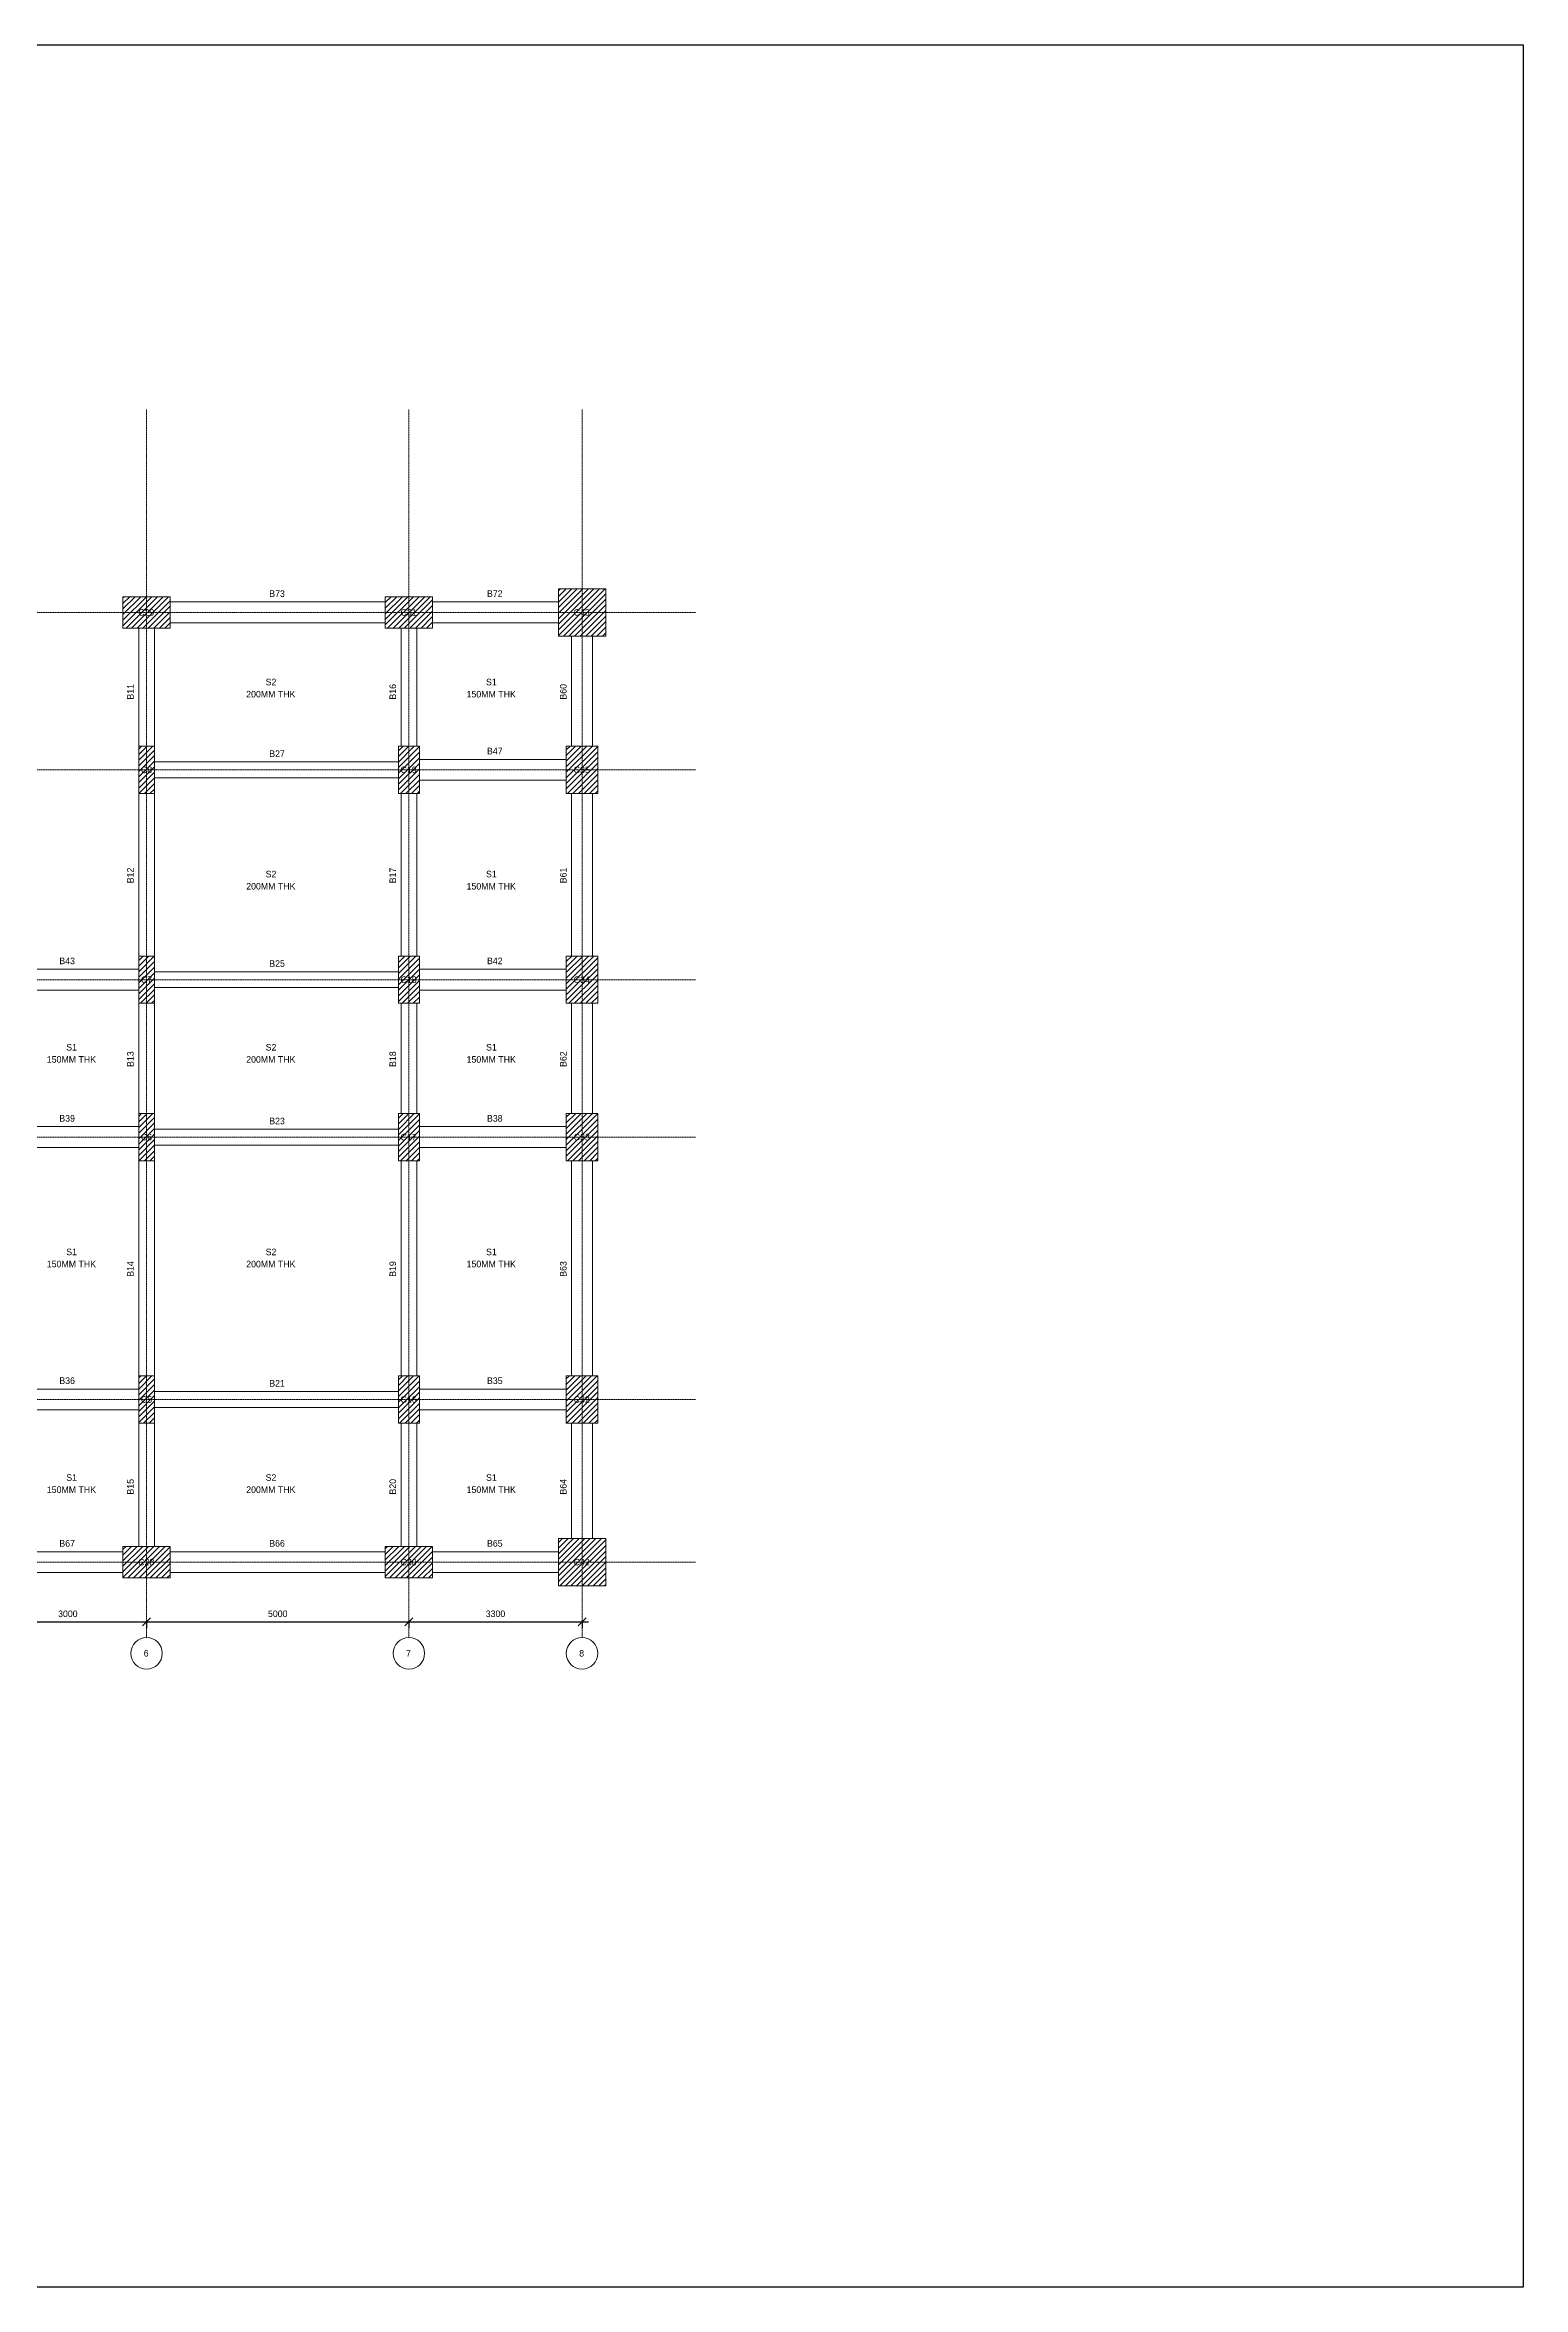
# Model space of a CAD drawing. Header units: millimetres. Extents: x -63539 to 256175, y -13917 to 28816.
# Drawn here: x 159015 to 187188, y -13917 to 28816 of the extents above; entities that cross this region are included whole.
import ezdxf

# ---------------------------------------------------------------- set-up
doc = ezdxf.new("R2010")
doc.units = ezdxf.units.MM
doc.header["$PDMODE"] = 35
doc.linetypes.add('Grid Line', pattern=[22.225, 12.7, -3.175, 3.175, -3.175])
for name, color, linetype, lineweight in [('A-ANNO-DIMS', 211, 'Continuous', 9), ('A-FLOR-IDEN', 11, 'Continuous', 9), ('Boundary', 40, 'Continuous', 30), ('S-BEAM', 12, 'Continuous', 18), ('S-BEAM-IDEN', 2, 'Continuous', 9), ('S-COLS', 52, 'Continuous', 18), ('S-COLS-IDEN', 171, 'Continuous', 9), ('S-GRID', 9, 'Continuous', 9), ('S-GRID-IDEN', 9, 'Continuous', 9)]:
    doc.layers.add(name, color=color, linetype=linetype, lineweight=lineweight)
doc.styles.add('JetBrains Mono', font='JetBrainsMono-VariableFont_wght.ttf', dxfattribs={"height": 125})
doc.dimstyles.new('Diagonal_-_2_5mm_JetBrains_Mono', dxfattribs={"dimscale": 304.8, "dimtxt": 176.918969, "dimasz": 0.492126, "dimexe": 0.393701, "dimexo": 0.246063, "dimgap": 0.287073, "dimtad": 1, "dimdec": 0, "dimzin": 0, "dimdsep": 46, "dimtxsty": 'JetBrains Mono', "dimblk1": 'OBLIQUE', "dimblk2": 'OBLIQUE', "dimsah": 1, "dimcen": 0.09, "dimdle": 0.393701, "dimazin": 0, "dimtfac": 1, "dimtdec": 4, "dimtix": 1, "dimtmove": 0, "dimatfit": 3, "dimfxl": 1, "dimtvp": 1, "dimtfill": 1, "dimtolj": 1, "dimtzin": 0, "dimarcsym": 2})
pattern_1 = [(45, (140952.93, 0), (-53.03301, 53.03301), [])]

# ---------------------------------------------------------------- blocks, each defined once
blk = doc.blocks.new('Grid - M_Grid Head - Circle-24584-01 1st Floor Lvl_')
at = {"layer": 'S-GRID-IDEN'}
blk.add_circle((0, 0), 6, dxfattribs=at)
blk = doc.blocks.new('_Oblique')
at = {"color": 0, "linetype": 'ByBlock', "lineweight": -2}
blk.add_line((-0.5, -0.5), (0.5, 0.5), dxfattribs=at)
blk = doc.blocks.new('*D24')
at = {"layer": 'A-ANNO-DIMS', "color": 0, "lineweight": -2, "transparency": 16777216}
for p, q in [((157833, -1237), (161073, -1237)), ((157953, -1206), (157953, -1357)), ((160953, -1206), (160953, -1357))]:
    blk.add_line(p, q, dxfattribs=at)
at = {"layer": 'Defpoints', "color": 0, "transparency": 16777216}
for p in [(157953, -1131), (160953, -1131), (160953, -1237)]:
    blk.add_point(p, dxfattribs=at)
at = {"layer": 'A-ANNO-DIMS', "color": 0, "lineweight": -2, "transparency": 16777216, "xscale": 150, "yscale": 150, "zscale": 150, "rotation": 180}
blk.add_blockref('_Oblique', (157953, -1237), dxfattribs=at)
at = {"layer": 'A-ANNO-DIMS', "color": 0, "lineweight": -2, "transparency": 16777216, "xscale": 150, "yscale": 150, "zscale": 150}
blk.add_blockref('_Oblique', (160953, -1237), dxfattribs=at)
at = {"layer": 'A-ANNO-DIMS', "color": 0, "transparency": 16777216, "insert": (159453, -1085), "char_height": 125, "width": 496.29, "attachment_point": 5, "style": 'JetBrains Mono', "bg_fill": 3, "box_fill_scale": 1.1, "bg_fill_color": 9, "bg_fill_true_color": 13158600, "bg_fill_transparency": 0}
blk.add_mtext('\\A1;3000', dxfattribs=at)
blk = doc.blocks.new('*D25')
at = {"layer": 'A-ANNO-DIMS', "color": 0, "lineweight": -2, "transparency": 16777216}
for p, q in [((160833, -1237), (166073, -1237)), ((160953, -1206), (160953, -1357)), ((165953, -1206), (165953, -1357))]:
    blk.add_line(p, q, dxfattribs=at)
at = {"layer": 'Defpoints', "color": 0, "transparency": 16777216}
for p in [(160953, -1131), (165953, -1131), (165953, -1237)]:
    blk.add_point(p, dxfattribs=at)
at = {"layer": 'A-ANNO-DIMS', "color": 0, "lineweight": -2, "transparency": 16777216, "xscale": 150, "yscale": 150, "zscale": 150, "rotation": 180}
blk.add_blockref('_Oblique', (160953, -1237), dxfattribs=at)
at = {"layer": 'A-ANNO-DIMS', "color": 0, "lineweight": -2, "transparency": 16777216, "xscale": 150, "yscale": 150, "zscale": 150}
blk.add_blockref('_Oblique', (165953, -1237), dxfattribs=at)
at = {"layer": 'A-ANNO-DIMS', "color": 0, "transparency": 16777216, "insert": (163453, -1085), "char_height": 125, "width": 496.29, "attachment_point": 5, "style": 'JetBrains Mono', "bg_fill": 3, "box_fill_scale": 1.1, "bg_fill_color": 9, "bg_fill_true_color": 13158600, "bg_fill_transparency": 0}
blk.add_mtext('\\A1;5000', dxfattribs=at)
blk = doc.blocks.new('*D26')
at = {"layer": 'A-ANNO-DIMS', "color": 0, "lineweight": -2, "transparency": 16777216}
for p, q in [((165833, -1237), (169373, -1237)), ((165953, -1206), (165953, -1357)), ((169253, -1206), (169253, -1357))]:
    blk.add_line(p, q, dxfattribs=at)
at = {"layer": 'Defpoints', "color": 0, "transparency": 16777216}
for p in [(165953, -1131), (169253, -1131), (169253, -1237)]:
    blk.add_point(p, dxfattribs=at)
at = {"layer": 'A-ANNO-DIMS', "color": 0, "lineweight": -2, "transparency": 16777216, "xscale": 150, "yscale": 150, "zscale": 150, "rotation": 180}
blk.add_blockref('_Oblique', (165953, -1237), dxfattribs=at)
at = {"layer": 'A-ANNO-DIMS', "color": 0, "lineweight": -2, "transparency": 16777216, "xscale": 150, "yscale": 150, "zscale": 150}
blk.add_blockref('_Oblique', (169253, -1237), dxfattribs=at)
at = {"layer": 'A-ANNO-DIMS', "color": 0, "transparency": 16777216, "insert": (167603, -1085), "char_height": 125, "width": 496.29, "attachment_point": 5, "style": 'JetBrains Mono', "bg_fill": 3, "box_fill_scale": 1.1, "bg_fill_color": 9, "bg_fill_true_color": 13158600, "bg_fill_transparency": 0}
blk.add_mtext('\\A1;3300', dxfattribs=at)

msp = doc.modelspace()

# ---------------------------------------------------------------- hatches: boundary and pattern name
at = {"layer": 'S-COLS'}
h = msp.add_hatch(dxfattribs=at)
h.set_pattern_fill('FP_1', color=8, style=0, pattern_type=2)
h.set_pattern_definition(pattern_1)
h.paths.add_polyline_path([(169702.9, 17550), (169702.9, 18450), (168802.9, 18450), (168802.9, 17550)])
h = msp.add_hatch(dxfattribs=at)
h.set_pattern_fill('FP_1', color=8, style=0, pattern_type=2)
h.set_pattern_definition(pattern_1)
h.paths.add_polyline_path([(161402.9, 17700), (161402.9, 18300), (160502.9, 18300), (160502.9, 17700)])
h = msp.add_hatch(dxfattribs=at)
h.set_pattern_fill('FP_1', color=8, style=0, pattern_type=2)
h.set_pattern_definition(pattern_1)
h.paths.add_polyline_path([(166402.9, 17700), (166402.9, 18300), (165502.9, 18300), (165502.9, 17700)])
h = msp.add_hatch(dxfattribs=at)
h.set_pattern_fill('FP_1', color=8, style=0, pattern_type=2)
h.set_pattern_definition(pattern_1)
h.paths.add_polyline_path([(161102.9, 14550), (161102.9, 15450), (160802.9, 15450), (160802.9, 14550)])
h = msp.add_hatch(dxfattribs=at)
h.set_pattern_fill('FP_1', color=8, style=0, pattern_type=2)
h.set_pattern_definition(pattern_1)
h.paths.add_polyline_path([(166152.9, 14550), (166152.9, 15450), (165752.9, 15450), (165752.9, 14550)])
h = msp.add_hatch(dxfattribs=at)
h.set_pattern_fill('FP_1', color=8, style=0, pattern_type=2)
h.set_pattern_definition(pattern_1)
h.paths.add_polyline_path([(169552.9, 14550), (169552.9, 15450), (168952.9, 15450), (168952.9, 14550)])
h = msp.add_hatch(dxfattribs=at)
h.set_pattern_fill('FP_1', color=8, style=0, pattern_type=2)
h.set_pattern_definition(pattern_1)
h.paths.add_polyline_path([(161102.9, 10550), (161102.9, 11450), (160802.9, 11450), (160802.9, 10550)])
h = msp.add_hatch(dxfattribs=at)
h.set_pattern_fill('FP_1', color=8, style=0, pattern_type=2)
h.set_pattern_definition(pattern_1)
h.paths.add_polyline_path([(166152.9, 10550), (166152.9, 11450), (165752.9, 11450), (165752.9, 10550)])
h = msp.add_hatch(dxfattribs=at)
h.set_pattern_fill('FP_1', color=8, style=0, pattern_type=2)
h.set_pattern_definition(pattern_1)
h.paths.add_polyline_path([(169552.9, 10550), (169552.9, 11450), (168952.9, 11450), (168952.9, 10550)])
h = msp.add_hatch(dxfattribs=at)
h.set_pattern_fill('FP_1', color=8, style=0, pattern_type=2)
h.set_pattern_definition(pattern_1)
h.paths.add_polyline_path([(161102.9, 7550), (161102.9, 8450), (160802.9, 8450), (160802.9, 7550)])
h = msp.add_hatch(dxfattribs=at)
h.set_pattern_fill('FP_1', color=8, style=0, pattern_type=2)
h.set_pattern_definition(pattern_1)
h.paths.add_polyline_path([(166152.9, 7550), (166152.9, 8450), (165752.9, 8450), (165752.9, 7550)])
h = msp.add_hatch(dxfattribs=at)
h.set_pattern_fill('FP_1', color=8, style=0, pattern_type=2)
h.set_pattern_definition(pattern_1)
h.paths.add_polyline_path([(169552.9, 7550), (169552.9, 8450), (168952.9, 8450), (168952.9, 7550)])
h = msp.add_hatch(dxfattribs=at)
h.set_pattern_fill('FP_1', color=8, style=0, pattern_type=2)
h.set_pattern_definition(pattern_1)
h.paths.add_polyline_path([(161102.9, 2550), (161102.9, 3450), (160802.9, 3450), (160802.9, 2550)])
h = msp.add_hatch(dxfattribs=at)
h.set_pattern_fill('FP_1', color=8, style=0, pattern_type=2)
h.set_pattern_definition(pattern_1)
h.paths.add_polyline_path([(166152.9, 2550), (166152.9, 3450), (165752.9, 3450), (165752.9, 2550)])
h = msp.add_hatch(dxfattribs=at)
h.set_pattern_fill('FP_1', color=8, style=0, pattern_type=2)
h.set_pattern_definition(pattern_1)
h.paths.add_polyline_path([(169552.9, 2550), (169552.9, 3450), (168952.9, 3450), (168952.9, 2550)])
h = msp.add_hatch(dxfattribs=at)
h.set_pattern_fill('FP_1', color=8, style=0, pattern_type=2)
h.set_pattern_definition(pattern_1)
h.paths.add_polyline_path([(161402.9, -400), (161402.9, 200), (160502.9, 200), (160502.9, -400)])
h = msp.add_hatch(dxfattribs=at)
h.set_pattern_fill('FP_1', color=8, style=0, pattern_type=2)
h.set_pattern_definition(pattern_1)
h.paths.add_polyline_path([(166402.9, -400), (166402.9, 200), (165502.9, 200), (165502.9, -400)])
h = msp.add_hatch(dxfattribs=at)
h.set_pattern_fill('FP_1', color=8, style=0, pattern_type=2)
h.set_pattern_definition(pattern_1)
h.paths.add_polyline_path([(169702.9, -550), (169702.9, 350), (168802.9, 350), (168802.9, -550)])

# ---------------------------------------------------------------- linework, layer by layer
at = {"layer": 'S-BEAM'}
for p, q in [((160502.9, 17800), (160502.9, 18200)), ((161402.9, 18200), (161402.9, 17800)), ((165502.9, 18200), (161402.9, 18200)), ((165502.9, 17800), (165502.9, 18200)), ((166402.9, 18200), (166402.9, 17800)), ((168802.9, 18200), (166402.9, 18200)), ((168802.9, 17800), (168802.9, 18200)), ((161102.9, 17700), (160802.9, 17700)), ((160802.9, 17700), (160802.9, 15450)), ((161102.9, 15450), (161102.9, 17700)), ((161402.9, 17800), (165502.9, 17800)), ((166102.9, 17700), (165802.9, 17700)), ((165802.9, 17700), (165802.9, 15450)), ((166102.9, 15450), (166102.9, 17700)), ((166402.9, 17800), (168802.9, 17800)), ((169452.9, 17550), (169052.9, 17550)), ((169052.9, 17550), (169052.9, 15450)), ((169452.9, 15450), (169452.9, 17550)), ((160802.9, 15450), (161102.9, 15450)), ((165802.9, 15450), (166102.9, 15450)), ((169052.9, 15450), (169452.9, 15450)), ((160802.9, 14800), (160802.9, 15200)), ((161102.9, 15150), (161102.9, 14850)), ((165752.9, 15150), (161102.9, 15150)), ((165752.9, 14850), (165752.9, 15150)), ((166152.9, 15200), (166152.9, 14800)), ((168952.9, 15200), (166152.9, 15200)), ((168952.9, 14800), (168952.9, 15200)), ((161102.9, 14550), (160802.9, 14550)), ((160802.9, 14550), (160802.9, 11450)), ((161102.9, 14850), (165752.9, 14850)), ((161102.9, 11450), (161102.9, 14550)), ((166102.9, 14550), (165802.9, 14550)), ((165802.9, 14550), (165802.9, 11450)), ((166102.9, 11450), (166102.9, 14550)), ((166152.9, 14800), (168952.9, 14800)), ((169452.9, 14550), (169052.9, 14550)), ((169052.9, 14550), (169052.9, 11450)), ((169452.9, 11450), (169452.9, 14550)), ((160802.9, 11200), (158356, 11200)), ((160802.9, 11450), (161102.9, 11450)), ((160802.9, 10800), (160802.9, 11200)), ((161102.9, 11150), (161102.9, 10850)), ((165752.9, 11150), (161102.9, 11150)), ((165752.9, 10850), (165752.9, 11150)), ((165802.9, 11450), (166102.9, 11450)), ((166152.9, 11200), (166152.9, 10800)), ((168952.9, 11200), (166152.9, 11200)), ((168952.9, 10800), (168952.9, 11200)), ((169052.9, 11450), (169452.9, 11450)), ((158356, 10800), (160802.9, 10800)), ((161102.9, 10850), (165752.9, 10850)), ((166152.9, 10800), (168952.9, 10800)), ((161102.9, 10550), (160802.9, 10550)), ((160802.9, 10550), (160802.9, 8450)), ((161102.9, 8450), (161102.9, 10550)), ((166102.9, 10550), (165802.9, 10550)), ((165802.9, 10550), (165802.9, 8450)), ((166102.9, 8450), (166102.9, 10550)), ((169452.9, 10550), (169052.9, 10550)), ((169052.9, 10550), (169052.9, 8450)), ((169452.9, 8450), (169452.9, 10550)), ((160802.9, 8200), (158402.9, 8200)), ((160802.9, 8450), (161102.9, 8450)), ((160802.9, 7800), (160802.9, 8200)), ((161102.9, 8150), (161102.9, 7850)), ((165752.9, 8150), (161102.9, 8150)), ((165752.9, 7850), (165752.9, 8150)), ((165802.9, 8450), (166102.9, 8450)), ((166152.9, 8200), (166152.9, 7800)), ((168952.9, 8200), (166152.9, 8200)), ((168952.9, 7800), (168952.9, 8200)), ((169052.9, 8450), (169452.9, 8450)), ((158402.9, 7800), (160802.9, 7800)), ((161102.9, 7850), (165752.9, 7850)), ((166152.9, 7800), (168952.9, 7800)), ((161102.9, 7550), (160802.9, 7550)), ((160802.9, 7550), (160802.9, 3450)), ((161102.9, 3450), (161102.9, 7550)), ((166102.9, 7550), (165802.9, 7550)), ((165802.9, 7550), (165802.9, 3450)), ((166102.9, 3450), (166102.9, 7550)), ((169452.9, 7550), (169052.9, 7550)), ((169052.9, 7550), (169052.9, 3450)), ((169452.9, 3450), (169452.9, 7550)), ((160802.9, 3450), (161102.9, 3450)), ((165802.9, 3450), (166102.9, 3450)), ((169052.9, 3450), (169452.9, 3450)), ((160802.9, 3200), (158152.9, 3200)), ((160802.9, 2800), (160802.9, 3200)), ((161102.9, 3150), (161102.9, 2850)), ((165752.9, 3150), (161102.9, 3150)), ((165752.9, 2850), (165752.9, 3150)), ((166152.9, 3200), (166152.9, 2800)), ((168952.9, 3200), (166152.9, 3200)), ((168952.9, 2800), (168952.9, 3200)), ((158152.9, 2800), (160802.9, 2800)), ((161102.9, 2850), (165752.9, 2850)), ((166152.9, 2800), (168952.9, 2800)), ((161102.9, 2550), (160802.9, 2550)), ((160802.9, 2550), (160802.9, 200)), ((161102.9, 200), (161102.9, 2550)), ((166102.9, 2550), (165802.9, 2550)), ((165802.9, 2550), (165802.9, 200)), ((166102.9, 200), (166102.9, 2550)), ((169452.9, 2550), (169052.9, 2550)), ((169052.9, 2550), (169052.9, 350)), ((169452.9, 350), (169452.9, 2550)), ((160502.9, 100), (158152.9, 100)), ((160502.9, -300), (160502.9, 100)), ((160802.9, 200), (161102.9, 200)), ((161402.9, 100), (161402.9, -300)), ((165502.9, 100), (161402.9, 100)), ((165502.9, -300), (165502.9, 100)), ((165802.9, 200), (166102.9, 200)), ((166402.9, 100), (166402.9, -300)), ((168802.9, 100), (166402.9, 100)), ((168802.9, -300), (168802.9, 100)), ((169052.9, 350), (169452.9, 350)), ((158152.9, -300), (160502.9, -300)), ((161402.9, -300), (165502.9, -300)), ((166402.9, -300), (168802.9, -300))]:
    msp.add_line(p, q, dxfattribs=at)
at = {"layer": 'S-COLS'}
for p, q in [((168802.9, 18450), (169702.9, 18450)), ((168802.9, 17550), (168802.9, 18450)), ((169702.9, 18450), (169702.9, 17550)), ((160502.9, 18300), (161402.9, 18300)), ((160502.9, 17700), (160502.9, 18300)), ((161402.9, 18300), (161402.9, 17700)), ((165502.9, 18300), (166402.9, 18300)), ((165502.9, 17700), (165502.9, 18300)), ((166402.9, 18300), (166402.9, 17700)), ((161402.9, 17700), (160502.9, 17700)), ((166402.9, 17700), (165502.9, 17700)), ((169702.9, 17550), (168802.9, 17550)), ((160802.9, 15450), (161102.9, 15450)), ((160802.9, 14550), (160802.9, 15450)), ((161102.9, 15450), (161102.9, 14550)), ((165752.9, 15450), (166152.9, 15450)), ((165752.9, 14550), (165752.9, 15450)), ((166152.9, 15450), (166152.9, 14550)), ((168952.9, 15450), (169552.9, 15450)), ((168952.9, 14550), (168952.9, 15450)), ((169552.9, 15450), (169552.9, 14550)), ((161102.9, 14550), (160802.9, 14550)), ((166152.9, 14550), (165752.9, 14550)), ((169552.9, 14550), (168952.9, 14550)), ((160802.9, 11450), (161102.9, 11450)), ((160802.9, 10550), (160802.9, 11450)), ((161102.9, 11450), (161102.9, 10550)), ((165752.9, 11450), (166152.9, 11450)), ((165752.9, 10550), (165752.9, 11450)), ((166152.9, 11450), (166152.9, 10550)), ((168952.9, 11450), (169552.9, 11450)), ((168952.9, 10550), (168952.9, 11450)), ((169552.9, 11450), (169552.9, 10550)), ((161102.9, 10550), (160802.9, 10550)), ((166152.9, 10550), (165752.9, 10550)), ((169552.9, 10550), (168952.9, 10550)), ((160802.9, 8450), (161102.9, 8450)), ((160802.9, 7550), (160802.9, 8450)), ((161102.9, 8450), (161102.9, 7550)), ((165752.9, 8450), (166152.9, 8450)), ((165752.9, 7550), (165752.9, 8450)), ((166152.9, 8450), (166152.9, 7550)), ((168952.9, 8450), (169552.9, 8450)), ((168952.9, 7550), (168952.9, 8450)), ((169552.9, 8450), (169552.9, 7550)), ((161102.9, 7550), (160802.9, 7550)), ((166152.9, 7550), (165752.9, 7550)), ((169552.9, 7550), (168952.9, 7550)), ((160802.9, 3450), (161102.9, 3450)), ((160802.9, 2550), (160802.9, 3450)), ((161102.9, 3450), (161102.9, 2550)), ((165752.9, 3450), (166152.9, 3450)), ((165752.9, 2550), (165752.9, 3450)), ((166152.9, 3450), (166152.9, 2550)), ((168952.9, 3450), (169552.9, 3450)), ((168952.9, 2550), (168952.9, 3450)), ((169552.9, 3450), (169552.9, 2550)), ((161102.9, 2550), (160802.9, 2550)), ((166152.9, 2550), (165752.9, 2550)), ((169552.9, 2550), (168952.9, 2550)), ((160502.9, 200), (161402.9, 200)), ((160502.9, -400), (160502.9, 200)), ((161402.9, 200), (161402.9, -400)), ((165502.9, 200), (166402.9, 200)), ((165502.9, -400), (165502.9, 200)), ((166402.9, 200), (166402.9, -400)), ((168802.9, 350), (169702.9, 350)), ((168802.9, -550), (168802.9, 350)), ((169702.9, 350), (169702.9, -550)), ((161402.9, -400), (160502.9, -400)), ((166402.9, -400), (165502.9, -400)), ((169702.9, -550), (168802.9, -550))]:
    msp.add_line(p, q, dxfattribs=at)
at = {"layer": 'S-GRID', "linetype": 'Grid Line'}
for p, q in [((171417.6, 18000), (139430.8, 18000)), ((171417.6, 15000), (139430.8, 15000)), ((171417.6, 11000), (139430.8, 11000)), ((171417.6, 8000), (139430.8, 8000)), ((171417.6, 3000), (139430.8, 3000)), ((171417.6, -100), (139430.8, -100))]:
    msp.add_line(p, q, dxfattribs=at)

# ---------------------------------------------------------------- block references
at = {"layer": 'S-GRID-IDEN', "xscale": 49.99999999999998, "yscale": 49.99999999999998, "zscale": 49.99999999999998, "rotation": 180}
for p in [(160952.9, -1837.1), (165952.9, -1837.1), (169252.9, -1837.1)]:
    msp.add_blockref('Grid - M_Grid Head - Circle-24584-01 1st Floor Lvl_', p, dxfattribs=at)

# ---------------------------------------------------------------- texts
at = {"layer": 'A-FLOR-IDEN', "char_height": 125, "width": 256.54, "attachment_point": 1, "style": 'JetBrains Mono', "bg_fill": 3, "box_fill_scale": 1.25, "bg_fill_color": 9, "bg_fill_true_color": 13158600, "bg_fill_transparency": 0}
for s, insert in [('S2', (163223, 16736.1)), ('S1', (167423, 16736.1)), ('S2', (163223, 13075.3)), ('S1', (167423, 13075.3)), ('S1', (159423, 9775.3)), ('S2', (163223, 9775.3)), ('S1', (167423, 9775.3)), ('S1', (159423, 5875.3)), ('S2', (163223, 5875.3)), ('S1', (167423, 5875.3)), ('S1', (159423, 1575.3)), ('S2', (163223, 1575.3)), ('S1', (167423, 1575.3))]:
    msp.add_mtext(s, dxfattribs=dict(at, insert=insert))
at = {"layer": 'S-BEAM-IDEN', "char_height": 125, "width": 384.81, "attachment_point": 1, "style": 'JetBrains Mono'}
for s, insert in [('B73', (163291.2, 18420.6)), ('B72', (167441.2, 18420.6)), ('B47', (167441.2, 15420.6)), ('B27', (163291.2, 15370.6)), ('B43', (159291.2, 11420.6)), ('B25', (163291.2, 11370.6)), ('B42', (167441.2, 11420.6)), ('B39', (159291.2, 8420.6)), ('B23', (163291.2, 8370.6)), ('B38', (167441.2, 8420.6)), ('B36', (159291.2, 3420.6)), ('B35', (167441.2, 3420.6)), ('B21', (163291.2, 3370.6)), ('B67', (159291.2, 320.6)), ('B66', (163291.2, 320.6)), ('B65', (167441.2, 320.6))]:
    msp.add_mtext(s, dxfattribs=dict(at, insert=insert))
at = {"layer": 'S-BEAM-IDEN', "char_height": 125, "width": 384.81, "attachment_point": 1, "rotation": 90, "style": 'JetBrains Mono'}
for s, insert in [('B11', (160582.4, 16338.3)), ('B16', (165582.4, 16338.3)), ('B60', (168832.4, 16338.3)), ('B12', (160582.4, 12838.3)), ('B17', (165582.4, 12838.3)), ('B61', (168832.4, 12838.3)), ('B13', (160582.4, 9338.3)), ('B18', (165582.4, 9338.3)), ('B62', (168832.4, 9338.3)), ('B14', (160582.4, 5338.3)), ('B19', (165582.4, 5338.3)), ('B63', (168832.4, 5338.3)), ('B15', (160582.4, 1188.3)), ('B20', (165582.4, 1188.3)), ('B64', (168832.4, 1188.3))]:
    msp.add_mtext(s, dxfattribs=dict(at, insert=insert))
at = {"layer": 'S-COLS-IDEN', "char_height": 125, "attachment_point": 1, "style": 'JetBrains Mono'}
for s, insert, width in [('C29', (160793.2, 18062.7), 384.81), ('C31', (165793.2, 18062.7), 384.81), ('C43', (169093.2, 18062.7), 384.81), ('C8', (160846.2, 15062.7), 256.54), ('C19', (165793.2, 15062.7), 384.81), ('C35', (169093.2, 15062.7), 384.81), ('C7', (160846.2, 11062.7), 256.54), ('C18', (165793.2, 11062.7), 384.81), ('C34', (169093.2, 11062.7), 384.81), ('C6', (160846.2, 8062.7), 256.54), ('C17', (165793.2, 8062.7), 384.81), ('C33', (169093.2, 8062.7), 384.81), ('C5', (160846.2, 3062.7), 256.54), ('C16', (165793.2, 3062.7), 384.81), ('C32', (169093.2, 3062.7), 384.81), ('C28', (160793.2, -37.3), 384.81), ('C30', (165793.2, -37.3), 384.81), ('C42', (169093.2, -37.3), 384.81)]:
    msp.add_mtext(s, dxfattribs=dict(at, insert=insert, width=width))

# ---------------------------------------------------------------- next in the draw order: texts
at = {"layer": 'A-FLOR-IDEN', "char_height": 125, "width": 1154.43, "attachment_point": 1, "style": 'JetBrains Mono', "bg_fill": 3, "box_fill_scale": 1.25, "bg_fill_color": 9, "bg_fill_true_color": 13158600, "bg_fill_transparency": 0}
for s, insert in [('200MM THK', (162852.6, 16504.6)), ('150MM THK', (167052.6, 16504.6)), ('200MM THK', (162852.6, 12843.8)), ('150MM THK', (167052.6, 12843.8)), ('150MM THK', (159052.6, 9543.8)), ('200MM THK', (162852.6, 9543.8)), ('150MM THK', (167052.6, 9543.8)), ('150MM THK', (159052.6, 5643.8)), ('200MM THK', (162852.6, 5643.8)), ('150MM THK', (167052.6, 5643.8)), ('150MM THK', (159052.6, 1343.8)), ('200MM THK', (162852.6, 1343.8)), ('150MM THK', (167052.6, 1343.8))]:
    msp.add_mtext(s, dxfattribs=dict(at, insert=insert))
at = {"layer": 'S-GRID-IDEN', "char_height": 125, "width": 128.27, "attachment_point": 1, "style": 'JetBrains Mono', "bg_fill": 3, "box_fill_scale": 1.25, "bg_fill_color": 9, "bg_fill_true_color": 13158600, "bg_fill_transparency": 0}
for s, insert in [('6', (160898.5, -1773.7)), ('7', (165898.5, -1773.7)), ('8', (169198.5, -1773.7))]:
    msp.add_mtext(s, dxfattribs=dict(at, insert=insert))

# ---------------------------------------------------------------- next in the draw order: linework, layer by layer
at = {"layer": 'S-GRID', "linetype": 'Grid Line'}
for p, q in [((160952.9, 21865.2), (160952.9, -1537.1)), ((165952.9, 21865.2), (165952.9, -1537.1)), ((169252.9, 21865.2), (169252.9, -1537.1))]:
    msp.add_line(p, q, dxfattribs=at)

# ---------------------------------------------------------------- next in the draw order: dimensions: what is measured, and where the dimension line sits
at = {"layer": 'A-ANNO-DIMS'}
dim = msp.add_linear_dim(base=(160952.9, -1237.1), p1=(157952.9, -1131.1), p2=(160952.9, -1131.1), dimstyle='Diagonal_-_2_5mm_JetBrains_Mono', override={"dimpost": '<>', "dimfxl": 3000}, dxfattribs=at)
dim.commit()
dim.dimension.update_dxf_attribs({"geometry": '*D24', "text_midpoint": (159452.9, -1085.4)})

# ---------------------------------------------------------------- next in the draw order: dimensions: what is measured, and where the dimension line sits
dim = msp.add_linear_dim(base=(165952.9, -1237.1), p1=(160952.9, -1131.1), p2=(165952.9, -1131.1), dimstyle='Diagonal_-_2_5mm_JetBrains_Mono', override={"dimpost": '<>', "dimfxl": 5000}, dxfattribs=at)
dim.commit()
dim.dimension.update_dxf_attribs({"geometry": '*D25', "text_midpoint": (163452.9, -1085.4)})

# ---------------------------------------------------------------- next in the draw order: dimensions: what is measured, and where the dimension line sits
dim = msp.add_linear_dim(base=(169252.9, -1237.1), p1=(165952.9, -1131.1), p2=(169252.9, -1131.1), dimstyle='Diagonal_-_2_5mm_JetBrains_Mono', override={"dimpost": '<>', "dimfxl": 3300}, dxfattribs=at)
dim.commit()
dim.dimension.update_dxf_attribs({"geometry": '*D26', "text_midpoint": (167602.9, -1085.4)})

# ---------------------------------------------------------------- next in the draw order: linework, layer by layer
at = {"layer": 'Boundary'}
msp.add_lwpolyline([(125674.4, 28816.5), (187187.5, 28816.5), (187187.5, -13916.7), (125674.4, -13916.7)], close=True, dxfattribs=at)

doc.saveas('drawing.dxf')
